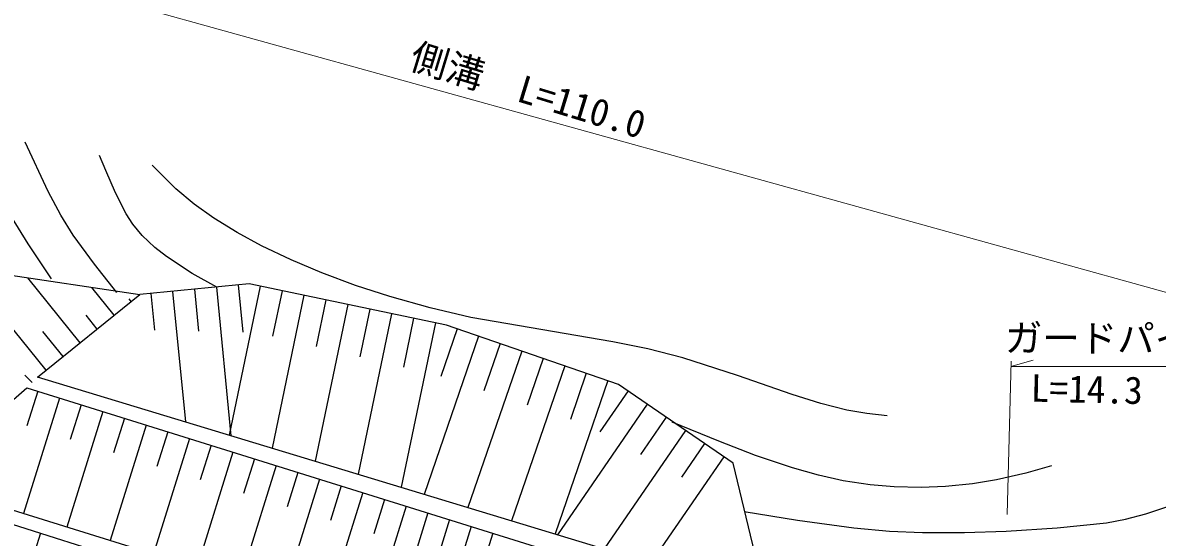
# Model space of a CAD drawing. Units: millimetres, scale not verified. Extents: x 40000 to 680000, y 20000 to 380000.
# Drawn here: x 429924 to 505692, y 302935 to 337277 of the extents above; entities that cross this region are included whole.
import ezdxf
from ezdxf.enums import TextEntityAlignment as Align

# ---------------------------------------------------------------- set-up
doc = ezdxf.new("R2010")
doc.units = ezdxf.units.MM
doc.header["$LTSCALE"] = 1000
doc.layers.add('M-BGD', color=7, linetype='Continuous', lineweight=25)
doc.layers.add('M-STR-HTXT', color=7, linetype='Continuous', lineweight=13)
doc.styles.add('ＭＳ ゴシック', font='')
doc.styles.get('ＭＳ ゴシック').set_extended_font_data('MS Gothic')

msp = doc.modelspace()

# ---------------------------------------------------------------- linework, layer by layer
at = {"layer": 'M-BGD'}
for p, q in [((427175, 320712), (437746, 319129)), ((433765, 315917), (430269, 320249)), ((445049, 319848), (437746, 319129)), ((444319, 319776), (444629, 316618)), ((458218, 317094), (445049, 319848)), ((430922, 313622), (437746, 319129)), ((436040, 317753), (434542, 319609)), ((438476, 319201), (438715, 316769)), ((439937, 319345), (440794, 310632)), ((441397, 319489), (441672, 316693)), ((442858, 319632), (443834, 309711)), ((445780, 319695), (443701, 309751)), ((448707, 319083), (446574, 308881)), ((447244, 319389), (446612, 316367)), ((431491, 314081), (427777, 318682)), ((437177, 318671), (437027, 318856)), ((451633, 318471), (449446, 308010)), ((450170, 318777), (449522, 315677)), ((434903, 316835), (434153, 317763)), ((454560, 317859), (452319, 307140)), ((453097, 318165), (452432, 314988)), ((456023, 317553), (455343, 314299)), ((457486, 317247), (455191, 306270)), ((458936, 316847), (457842, 313665)), ((469711, 313143), (458218, 317094)), ((432628, 314999), (431279, 316670)), ((460373, 316353), (456745, 305799)), ((463246, 315366), (459655, 304918)), ((461810, 315860), (460727, 312709)), ((464683, 314872), (463611, 311753)), ((430563, 313263), (430061, 313765)), ((466120, 314378), (462564, 304036)), ((467556, 313884), (466495, 310798)), ((479528, 298897), (430922, 313622)), ((468993, 313390), (465474, 303155)), ((477373, 307876), (469711, 313143)), ((423020, 306679), (430204, 312904)), ((432374, 312228), (429974, 304520)), ((430204, 312904), (479408, 297580)), ((430927, 312679), (430207, 310366)), ((470350, 312704), (468467, 309967)), ((433822, 311777), (433102, 309465)), ((471627, 311827), (465632, 303107)), ((435269, 311327), (432869, 303621)), ((436716, 310876), (435996, 308565)), ((472904, 310949), (471189, 308455)), ((438163, 310425), (435764, 302723)), ((439610, 309974), (438891, 307664)), ((474181, 310071), (468745, 302164)), ((441058, 309524), (438660, 301824)), ((475458, 309193), (473911, 306943)), ((443952, 308622), (441555, 300925)), ((442505, 309073), (441786, 306763)), ((446846, 307721), (444450, 300026)), ((445399, 308172), (444680, 305863)), ((476735, 308315), (471858, 301221)), ((479528, 298897), (477373, 307876)), ((448294, 307270), (447575, 304962)), ((421800, 306140), (480486, 287643)), ((480486, 288840), (423020, 306679)), ((449741, 306819), (447345, 299128)), ((451188, 306369), (450469, 304062)), ((452635, 305918), (450241, 298229)), ((454082, 305467), (453364, 303161)), ((455530, 305017), (453136, 297330)), ((458424, 304115), (456031, 296432)), ((456977, 304566), (456259, 302260)), ((431104, 303208), (430724, 302001)), ((461318, 303214), (458926, 295533)), ((459871, 303664), (459153, 301360))]:
    msp.add_line(p, q, dxfattribs=at)
for points in [[(431846, 320194), (430284, 322530), (428711, 325086), (427860, 326668), (427128, 328248), (426452, 329965)], [(436214, 319275), (434712, 321160), (433305, 323101), (432473, 324439), (431626, 326017), (430088, 329305)], [(442881, 319620), (441247, 320551), (439532, 321664), (438748, 322278), (437898, 323084), (437281, 323827), (436827, 324523), (436116, 325932), (435481, 327418), (435044, 328405)], [(487644, 311051), (486299, 311188), (484956, 311429), (483229, 311860), (481309, 312455), (477653, 313742), (474012, 314918), (471674, 315503), (469325, 315984), (459850, 317606), (457133, 318255), (454441, 319004), (452158, 319740), (449898, 320577), (447851, 321442), (445868, 322391), (444252, 323268), (442695, 324231), (441380, 325166), (440148, 326181), (438581, 327762)], [(498636, 307696), (496906, 307208), (494955, 306771), (493343, 306512), (491540, 306332), (489929, 306269), (488115, 306308), (486511, 306442), (484724, 306709), (483063, 307073), (481329, 307561), (478865, 308399), (476406, 309345), (473289, 310622)], [(478104, 304662), (481665, 304074), (485430, 303563), (487815, 303349), (490010, 303252), (492806, 303250), (495608, 303353), (499014, 303575), (502293, 303899), (503570, 304137), (504919, 304502), (506590, 305056)]]:
    msp.add_lwpolyline(points, dxfattribs=at)
at = {"layer": 'M-STR-HTXT'}
for p, q in [((410752, 345805), (516913, 316328)), ((495665, 304464), (495939, 314696)), ((495903, 314327), (497402, 314750)), ((497362, 314330), (495903, 314327)), ((497362, 314330), (507866, 314330))]:
    msp.add_line(p, q, dxfattribs=at)

# ---------------------------------------------------------------- texts
at = {"layer": 'M-STR-HTXT', "style": 'ＭＳ ゴシック'}
for s, rotation, p in [('側溝\u3000L=110.0', 343, (455488, 333733)), ('ガードパイプ ', 359.7, (495505, 314784)), ('L=14.3', 358.7, (497209, 311443))]:
    msp.add_text(s, height=1833, rotation=rotation, dxfattribs=at).set_placement(p, align=Align.BOTTOM_LEFT)

doc.saveas('drawing.dxf')
